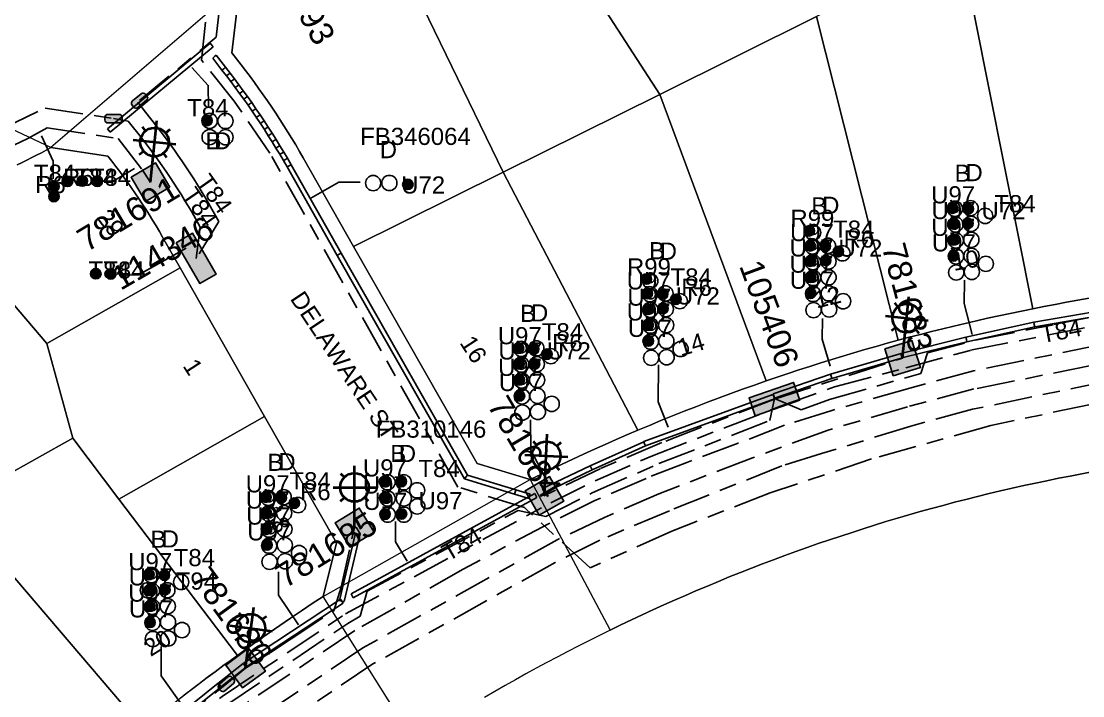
# Model space of a CAD drawing. Header units: metres. Extents: x 289087 to 291245, y 6227587 to 6229773.
# Drawn here: x 290442 to 290553.4, y 6228279.1 to 6228349.8 of the extents above; entities that cross this region are included whole.
import ezdxf
from ezdxf.enums import TextEntityAlignment as Align

# ---------------------------------------------------------------- set-up
doc = ezdxf.new("R2010")
doc.units = ezdxf.units.M
doc.linetypes.add('Cable Exist UG', pattern=[8.2, 4, -1.2, 1.8, -1.2])
for name, color, linetype in [('_User Ducts Config', 7, 'Continuous'), ('Duct_SP_EXT', 7, 'Continuous'), ('Equip_LV_EXT', 7, 'Continuous'), ('Equip_SP_SL_EXT', 7, 'Continuous'), ('Mains_HV_EXT', 7, 'Continuous'), ('Mains_LV_EXT', 7, 'Continuous'), ('Mains_LV_SL_EXT', 7, 'Continuous'), ('SupportsUG_SP_LV_EXT', 7, 'Continuous'), ('SupportsUG_SP_LV_SL_EXT', 7, 'Continuous')]:
    doc.layers.add(name, color=color, linetype=linetype)
doc.layers.add('Cadastre Land Parcels_SP_EXT', color=9, linetype='Continuous', lineweight=5)
doc.layers.add('Cadastre Roads_SP_EXT', color=9, linetype='Continuous', lineweight=5)
doc.styles.add('COLUMN_LABEL', font='arial.ttf')
doc.styles.add('iecARIAL', font='arial.ttf', dxfattribs={"height": 2})
doc.styles.add('POLE_LABEL', font='arial.ttf')
doc.styles.get("Standard").update_dxf_attribs({"font": 'arial.ttf'})

# ---------------------------------------------------------------- blocks, each defined once
blk = doc.blocks.new('COLUMN_EXT')
blk.add_hatch(color=256).paths.add_polyline_path([(-1.49, 1.48), (-1.49, -1.49), (1.48, -1.49), (1.48, 1.48)])
blk.add_lwpolyline([(-1.49, -1.49), (1.48, -1.49), (1.48, 1.48), (-1.49, 1.48)], close=True)
for tag, height, style, flags, p in [('ASSET_NUM', 2.5, 'COLUMN_LABEL', 8, (2, 2)), ('STRUCTURE_PLANT_NUMBER', 0.2, 'POLE_LABEL', 9, (1.81, 0.03)), ('STREET_CODE', 0.2, 'COLUMN_LABEL', 9, (1.81, -0.2))]:
    blk.add_attdef(tag, text='', height=height, dxfattribs=dict(style=style, flags=flags)).set_placement(p, align=Align.MIDDLE_LEFT)
at = {"flags": 9}
for tag, p in [('COLUMN_TYPE', (1.81, -0.4)), ('OWNED_BY', (1.81, -0.6)), ('STATE', (1.81, -0.8)), ('USAGE', (1.81, -1)), ('LEGEND', (1.81, -1.2)), ('STREETNAME', (1.81, -1.6)), ('SUBURB', (1.81, -1.8)), ('LOCATION', (1.81, -1.4)), ('NOTES', (1.81, -2))]:
    blk.add_attdef(tag, text='', height=0.2, dxfattribs=at).set_placement(p, align=Align.MIDDLE_LEFT)
at = {"flags": 1}
blk.add_attdef('Z', (1.81, -2.35), '', height=0.2, dxfattribs=at)
blk = doc.blocks.new('PILLAR_EXT')
blk.add_hatch(color=256).paths.add_polyline_path([(-2.475, 0.99), (-2.475, -0.99), (2.475, -0.99), (2.475, 0.99)])
blk.add_lwpolyline([(-2.475, -0.99), (2.475, -0.99), (2.475, 0.99), (-2.475, 0.99)], close=True)
at = {"style": 'iecARIAL', "flags": 8}
blk.add_attdef('ASSET_NUM', (1.5, 3.5), '', height=2.5, dxfattribs=at)
for tag, p, flags in [('OWNED_BY', (0, -0.2), 9), ('STATE', (0, -0.4), 9), ('SUPPORT_TYPE', (0, -0.6), 9), ('USAGE', (0, -0.8), 9), ('LEGEND', (0, -1), 9), ('LOCATION', (0, -1.2), 9), ('STREETNAME', (0, -1.8), 9), ('SUBURB', (0, -2), 1), ('NOTES', (0, -1.4), 9), ('PARENT', (0, -1.6), 9)]:
    blk.add_attdef(tag, p, '', height=0.2, dxfattribs=dict(flags=flags))
blk = doc.blocks.new('DUCT_EXT')
blk.add_circle((0, 0.8), 0.8)
at = {"flags": 1}
blk.add_attdef('Z', (0, 0), '', height=0.2, dxfattribs=at)
at = {"flags": 9}
for tag, p in [('DUCT_CODE', (0, 0)), ('XSECT_TYPE', (0, -0.2)), ('STATE', (0, -0.6)), ('FB_REFERENCE', (0, -0.4)), ('NOTES', (0, -0.8))]:
    blk.add_attdef(tag, text='', height=0.2, dxfattribs=at).set_placement(p, align=Align.MIDDLE_LEFT)
blk = doc.blocks.new('SL_LANTERN_EXT')
at = {"lineweight": 40}
for p, q in [((-1.46, 5.68), (-1.06, 5.28)), ((0, 1.97), (0, 6.47)), ((1.46, 5.68), (1.06, 5.28)), ((-2.25, 4.22), (2.25, 4.22)), ((-1.46, 2.76), (-1.06, 3.16)), ((0, 0), (0, 2.72)), ((1.46, 2.76), (1.06, 3.16))]:
    blk.add_line(p, q, dxfattribs=at)
blk.add_circle((0, 4.22), 1.5, dxfattribs=at)
at = {"style": 'iecARIAL', "flags": 9}
blk.add_attdef('ASSET_NUM', (1.5, 1.5), '', height=2.5, dxfattribs=at)
for tag, p, height, flags in [('CONSTRUCTED_VOLTAGE', (0.98, -0.65), 0.2, 9), ('CONTROL_TYPE', (0.98, -0.85), 0.2, 9), ('LANTERN_PURPOSE', (0.98, -1.05), 0.2, 9), ('LANTERN_TYPE', (0.98, -1.25), 0.2, 9), ('LNUMBER', (2.18, -3.25), 2.5, 8), ('OPERATING_VOLTAGE', (0.98, -1.65), 0.2, 9), ('ORIENTATION', (0.98, -1.85), 0.2, 9), ('OWNED_BY', (0.98, -2.05), 0.2, 9), ('STATE', (0.98, -2.25), 0.2, 9), ('NO_PHASES', (0.98, -1.45), 0.2, 9), ('USAGE', (0.98, -2.45), 0.2, 9), ('CEXIST', (0.98, -2.65), 0.2, 9), ('CNEW', (0.98, -2.85), 0.2, 9), ('CNUMBER', (0.98, -3.05), 0.2, 9), ('CREMOVE', (0.98, -3.25), 0.2, 9), ('CREPLACE', (0.98, -3.45), 0.2, 9), ('LKINGHEIGHT', (0.98, -3.65), 0.2, 9), ('LBRACKET', (0.98, -3.85), 0.2, 9), ('LBRACKETVOCAB', (0.98, -4.05), 0.2, 9), ('LCATEGORY', (0.98, -4.25), 0.2, 9), ('LCHARGE1', (0.98, -4.45), 0.2, 9), ('LCHARGE1PERCENT', (0.98, -4.65), 0.2, 9), ('LCHARGE2', (0.98, -4.85), 0.2, 9), ('LCHARGE2PERCENT', (0.98, -5.05), 0.2, 9), ('LCHARGE3', (0.98, -5.25), 0.2, 9), ('LCHARGE3PERCENT', (0.98, -5.45), 0.2, 9), ('LEXIST', (0.98, -5.65), 0.2, 9), ('LLAMP', (0.98, -5.85), 0.2, 9), ('LLAMPVOCAB', (0.98, -6.05), 0.2, 9), ('LMAST', (0.98, -6.25), 0.2, 9), ('LMASTVOCAB', (0.98, -6.45), 0.2, 9), ('LNEW', (0.98, -6.65), 0.2, 9), ('LANTNUMBER', (0.98, -6.85), 0.2, 9), ('LOUTREACH', (0.98, -7.25), 0.2, 9), ('LOUTREACHVOCAB', (0.98, -7.45), 0.2, 9), ('LRATECODE', (0.98, -7.65), 0.2, 9), ('LREMOVE', (0.98, -7.85), 0.2, 9), ('LREPLACE', (0.98, -8.05), 0.2, 9), ('LTYPE', (0.98, -8.25), 0.2, 9), ('LTYPEVOCAB', (0.98, -8.45), 0.2, 9), ('LEGEND', (0.98, -8.65), 0.2, 9), ('LOCATION', (0.98, -8.85), 0.2, 9), ('NOTES', (0.98, -9.05), 0.2, 9), ('STREETNAME', (0.98, -9.25), 0.2, 9), ('SUBURB', (0.98, -9.45), 0.2, 1)]:
    blk.add_attdef(tag, p, '', height=height, dxfattribs=dict(flags=flags))
blk = doc.blocks.new('LV_STJ_EXT')
h = blk.add_hatch(color=256)
edge = h.paths.add_edge_path()
edge.add_ellipse((-0.59, 0.13), major_axis=(0.226, 0.226), ratio=1, start_angle=45, end_angle=135)
edge.add_line((-0.91, 0.13), (-0.91, -0.13))
edge.add_ellipse((-0.59, -0.13), major_axis=(0.226, 0.226), ratio=1, start_angle=135, end_angle=225)
edge.add_line((-0.59, -0.45), (0.59, -0.45))
edge.add_ellipse((0.59, -0.13), major_axis=(-0.226, 0.226), ratio=1, start_angle=135, end_angle=225)
edge.add_line((0.91, -0.13), (0.91, 0.13))
edge.add_ellipse((0.59, 0.13), major_axis=(-0.226, 0.226), ratio=1, start_angle=225, end_angle=315)
edge.add_line((0.59, 0.45), (-0.59, 0.45))
blk.add_lwpolyline([(-0.91, 0.13), (-0.91, -0.13, 0.414214), (-0.59, -0.45), (0.59, -0.45, 0.414214), (0.91, -0.13), (0.91, 0.13, 0.414214), (0.59, 0.45), (-0.59, 0.45, 0.414214)], format="xyb", close=True)
at = {"flags": 1}
blk.add_attdef('Z', (0, 0), '', height=0.2, dxfattribs=at)
at = {"flags": 9}
for tag, p in [('ORIENTATION', (0, 0)), ('USAGE', (0, -0.2)), ('LEGEND', (0, -0.4)), ('NOTES', (0, -0.6))]:
    blk.add_attdef(tag, text='', height=0.2, dxfattribs=at).set_placement(p, align=Align.MIDDLE_LEFT)
blk = doc.blocks.new('CABLE_LARGE_EXT')
h = blk.add_hatch(color=256)
edge = h.paths.add_edge_path()
edge.add_arc((0, 0.55), 0.55, 0, 360)
blk.add_circle((0, 0.55), 0.55)
at = {"flags": 1}
blk.add_attdef('Z', (0, 0), '', height=0.2, dxfattribs=at)
at = {"flags": 9}
for tag, p in [('COND_CODE', (0, 0)), ('STATE', (0, -0.4)), ('XSECT_SIZE', (0, -0.6)), ('FB_REFERENCE', (0, -0.2)), ('NOTES', (0, -0.8))]:
    blk.add_attdef(tag, text='', height=0.2, dxfattribs=at).set_placement(p, align=Align.MIDDLE_LEFT)

msp = doc.modelspace()

# ---------------------------------------------------------------- linework, layer by layer
at = {"layer": '_User Ducts Config'}
for points in [[(290461.63, 6228340.8), (290461.6, 6228343.11), (290459.87, 6228345.01)], [(290445.32, 6228333.32), (290445.32, 6228335.18), (290444.12, 6228337.81)], [(290450.68, 6228332.96), (290451.45, 6228332.96), (290453.88, 6228334.39)], [(290477.54, 6228332.95), (290475.31, 6228332.95), (290472.37, 6228331.28)], [(290452.25, 6228323.22), (290454.29, 6228323.23), (290457.99, 6228325.32), (290459.28, 6228326.05)], [(290540.98, 6228322.67), (290540.94, 6228320.25), (290541.79, 6228316.99)], [(290526.06, 6228318.67), (290526.02, 6228316.48), (290526.88, 6228313.68)], [(290508.86, 6228313.8), (290508.83, 6228309.93), (290509.86, 6228307.25)], [(290495.42, 6228308.03), (290495.47, 6228304.86), (290497.21, 6228301.52)], [(290481.27, 6228297.38), (290481.27, 6228295.22), (290482.47, 6228293.2)], [(290468.97, 6228292.1), (290468.96, 6228289.64), (290471.07, 6228286.51)], [(290456.65, 6228284.27), (290456.65, 6228281.16), (290459, 6228277.89)]]:
    msp.add_lwpolyline(points, dxfattribs=at)
at = {"layer": 'Cadastre Land Parcels_SP_EXT', "linetype": 'Continuous'}
for points in [[(290508.99, 6228342.16), (290493.36, 6228366.34), (290492.87, 6228366.11), (290492.38, 6228365.89), (290491.89, 6228365.67), (290491.4, 6228365.46), (290490.9, 6228365.27), (290490.4, 6228365.08), (290489.9, 6228364.89), (290489.4, 6228364.72), (290479.37, 6228361.19), (290492.56, 6228334.02), (290508.99, 6228342.16)], [(290549.31, 6228319.92), (290550.5, 6228320.14), (290551.69, 6228320.36), (290552.88, 6228320.58), (290554.07, 6228320.78), (290555.26, 6228320.98), (290556.45, 6228321.17), (290557.64, 6228321.35), (290558.84, 6228321.53), (290560.04, 6228321.7), (290561.23, 6228321.87), (290562.43, 6228322.02), (290556.18, 6228361.14), (290547.46, 6228361.24), (290540.56, 6228357.82), (290548.13, 6228319.68), (290549.31, 6228319.92)], [(290535.18, 6228316.69), (290536.35, 6228316.99), (290537.52, 6228317.29), (290538.69, 6228317.59), (290539.87, 6228317.87), (290541.04, 6228318.15), (290542.22, 6228318.42), (290543.4, 6228318.69), (290544.58, 6228318.95), (290545.76, 6228319.2), (290546.94, 6228319.45), (290548.13, 6228319.68), (290540.56, 6228357.82), (290525.45, 6228350.33), (290534.02, 6228316.38), (290535.18, 6228316.69)], [(290521.3, 6228312.51), (290522.45, 6228312.89), (290523.59, 6228313.27), (290524.74, 6228313.64), (290525.9, 6228314.01), (290527.05, 6228314.36), (290528.21, 6228314.72), (290529.36, 6228315.06), (290530.52, 6228315.4), (290531.69, 6228315.73), (290532.85, 6228316.06), (290534.02, 6228316.38), (290525.45, 6228350.33), (290508.99, 6228342.16), (290520.16, 6228312.12), (290521.3, 6228312.51)], [(290507.9, 6228307.45), (290509.11, 6228307.95), (290510.33, 6228308.45), (290511.55, 6228308.93), (290512.77, 6228309.41), (290513.99, 6228309.88), (290515.22, 6228310.34), (290516.45, 6228310.8), (290517.68, 6228311.24), (290518.92, 6228311.68), (290520.16, 6228312.12), (290508.99, 6228342.16), (290492.56, 6228334.02), (290506.69, 6228306.95), (290507.9, 6228307.45)], [(290496.5, 6228302.31), (290497.62, 6228302.85), (290498.74, 6228303.38), (290499.87, 6228303.91), (290501, 6228304.43), (290502.13, 6228304.95), (290503.27, 6228305.46), (290504.4, 6228305.96), (290505.55, 6228306.46), (290506.69, 6228306.95), (290492.56, 6228334.02), (290476.86, 6228326.22), (290489.83, 6228303.44), (290495.38, 6228301.76), (290496.5, 6228302.31)], [(290447.39, 6228306.1), (290444.66, 6228316.03), (290432.21, 6228330.61), (290431.38, 6228330.2), (290430.55, 6228329.78), (290429.73, 6228329.35), (290428.91, 6228328.91), (290428.09, 6228328.47), (290427.28, 6228328.03), (290426.47, 6228327.57), (290425.67, 6228327.11), (290424.86, 6228326.64), (290424.07, 6228326.17), (290423.27, 6228325.69), (290422.48, 6228325.2), (290421.7, 6228324.7), (290420.92, 6228324.2), (290439.91, 6228301.92), (290447.39, 6228306.1)], [(290467.51, 6228308.4), (290463.66, 6228315.18), (290458.64, 6228323.98), (290444.66, 6228316.03), (290447.39, 6228306.1), (290452.23, 6228299.71), (290467.51, 6228308.4)], [(290465.77, 6228284.12), (290466.88, 6228284.91), (290468, 6228285.69), (290469.12, 6228286.46), (290470.25, 6228287.23), (290471.39, 6228287.99), (290472.52, 6228288.75), (290473.67, 6228289.5), (290475.06, 6228295.13), (290467.51, 6228308.4), (290452.23, 6228299.71), (290464.66, 6228283.32), (290465.77, 6228284.12)], [(290455.67, 6228276.43), (290456.61, 6228277.19), (290457.55, 6228277.94), (290458.49, 6228278.69), (290459.44, 6228279.43), (290460.4, 6228280.16), (290461.36, 6228280.89), (290462.32, 6228281.61), (290463.29, 6228282.32), (290464.66, 6228283.32), (290452.23, 6228299.71), (290447.39, 6228306.1), (290439.91, 6228301.92), (290434.77, 6228299.05), (290454.75, 6228275.68), (290455.67, 6228276.43)], [(290446.54, 6228268.61), (290447.43, 6228269.42), (290448.33, 6228270.22), (290449.23, 6228271.01), (290450.13, 6228271.8), (290451.05, 6228272.59), (290451.96, 6228273.37), (290452.88, 6228274.14), (290453.81, 6228274.91), (290454.75, 6228275.68), (290434.77, 6228299.05), (290429.46, 6228294.51), (290425.28, 6228290.97), (290445.31, 6228267.49), (290446.54, 6228268.61)]]:
    msp.add_lwpolyline(points, close=True, dxfattribs=at)
for points in [[(290493.36, 6228366.34), (290508.99, 6228342.16), (290525.45, 6228350.33)], [(290464.91, 6228353.62), (290464.08, 6228346.52), (290464.56, 6228345.91), (290465.05, 6228345.29), (290465.53, 6228344.67), (290466, 6228344.04), (290466.46, 6228343.41), (290466.92, 6228342.77), (290467.37, 6228342.13), (290467.82, 6228341.49), (290468.26, 6228340.84), (290468.7, 6228340.19), (290469.13, 6228339.53), (290469.55, 6228338.87), (290469.97, 6228338.21), (290470.38, 6228337.54), (290470.78, 6228336.87), (290471.18, 6228336.19), (290471.57, 6228335.51), (290476.86, 6228326.22), (290492.56, 6228334.02), (290492.56, 6228334.02), (290479.37, 6228361.19)], [(290432.21, 6228330.61), (290444.66, 6228316.03), (290458.64, 6228323.98), (290458.64, 6228323.98), (290456.81, 6228327.21), (290456.47, 6228327.8), (290456.12, 6228328.39), (290455.77, 6228328.97), (290455.41, 6228329.56), (290455.04, 6228330.14), (290454.67, 6228330.71), (290454.29, 6228331.28), (290453.91, 6228331.85), (290453.52, 6228332.41), (290453.12, 6228332.97), (290452.72, 6228333.52), (290452.32, 6228334.07), (290451.9, 6228334.62), (290451.49, 6228335.16), (290451.06, 6228335.7), (290445.09, 6228336.61), (290444.6, 6228336.33), (290444.1, 6228336.06), (290443.59, 6228335.79), (290443.09, 6228335.54), (290442.57, 6228335.28), (290442.06, 6228335.04), (290441.54, 6228334.8)], [(290554.52, 6228302.6), (290553.29, 6228302.38), (290552.07, 6228302.14), (290550.85, 6228301.9), (290549.63, 6228301.65), (290548.41, 6228301.4), (290547.19, 6228301.13), (290545.98, 6228300.86), (290544.76, 6228300.58), (290543.55, 6228300.29), (290542.34, 6228300), (290541.13, 6228299.69), (290539.93, 6228299.38), (290538.72, 6228299.06), (290537.52, 6228298.73), (290536.32, 6228298.4), (290535.12, 6228298.06), (290533.93, 6228297.71), (290532.73, 6228297.35), (290531.54, 6228296.99), (290530.35, 6228296.61), (290529.17, 6228296.23), (290527.98, 6228295.84), (290526.8, 6228295.45), (290525.62, 6228295.05), (290524.45, 6228294.63), (290523.27, 6228294.22), (290522.1, 6228293.79), (290520.93, 6228293.36), (290519.77, 6228292.92), (290518.61, 6228292.47), (290517.45, 6228292.01), (290516.29, 6228291.55), (290515.14, 6228291.08), (290513.99, 6228290.6), (290512.84, 6228290.12), (290511.69, 6228289.62), (290510.55, 6228289.12), (290509.42, 6228288.62), (290508.28, 6228288.1), (290507.15, 6228287.58), (290506.02, 6228287.05), (290504.9, 6228286.52), (290503.78, 6228285.97), (290502.66, 6228285.42), (290501.55, 6228284.86), (290500.44, 6228284.3), (290499.33, 6228283.73), (290498.23, 6228283.15), (290497.13, 6228282.56), (290496.03, 6228281.97), (290494.94, 6228281.37), (290493.85, 6228280.76), (290492.77, 6228280.15), (290491.69, 6228279.53), (290490.61, 6228278.9)]]:
    msp.add_lwpolyline(points, dxfattribs=at)
at = {"layer": 'Cadastre Roads_SP_EXT', "linetype": 'Continuous'}
msp.add_lwpolyline([(290495.38, 6228301.76), (290489.83, 6228303.44), (290476.86, 6228326.22), (290471.57, 6228335.51), (290471.18, 6228336.19), (290470.78, 6228336.87), (290470.38, 6228337.54), (290469.97, 6228338.21), (290469.55, 6228338.87), (290469.13, 6228339.53), (290468.7, 6228340.19), (290468.26, 6228340.84), (290467.82, 6228341.49), (290467.37, 6228342.13), (290466.92, 6228342.77), (290466.46, 6228343.41), (290466, 6228344.04), (290465.53, 6228344.67), (290465.05, 6228345.29), (290464.56, 6228345.91), (290464.08, 6228346.52), (290464.91, 6228353.62), (290445.09, 6228336.61), (290451.06, 6228335.7), (290451.49, 6228335.16), (290451.9, 6228334.62), (290452.32, 6228334.07), (290452.72, 6228333.52), (290453.12, 6228332.97), (290453.52, 6228332.41), (290453.91, 6228331.85), (290454.29, 6228331.28), (290454.67, 6228330.71), (290455.04, 6228330.14), (290455.41, 6228329.56), (290455.77, 6228328.97), (290456.12, 6228328.39), (290456.47, 6228327.8), (290456.81, 6228327.21), (290458.64, 6228323.98), (290463.66, 6228315.18), (290467.51, 6228308.4), (290475.06, 6228295.13), (290473.67, 6228289.5), (290495.38, 6228301.76)], close=True, dxfattribs=at)
for points in [[(290441.54, 6228334.8), (290442.06, 6228335.04), (290442.57, 6228335.28), (290443.09, 6228335.54), (290443.59, 6228335.79), (290444.1, 6228336.06), (290444.6, 6228336.33), (290445.09, 6228336.61), (290425.25, 6228345.91)], [(290554.07, 6228320.78), (290552.88, 6228320.58), (290551.69, 6228320.36), (290550.5, 6228320.14), (290549.31, 6228319.92), (290548.13, 6228319.68), (290546.94, 6228319.45), (290545.76, 6228319.2), (290544.58, 6228318.95), (290543.4, 6228318.69), (290542.22, 6228318.42), (290541.04, 6228318.15), (290539.87, 6228317.87), (290538.69, 6228317.59), (290537.52, 6228317.29), (290536.35, 6228316.99), (290535.18, 6228316.69), (290534.02, 6228316.38), (290532.85, 6228316.06), (290531.69, 6228315.73), (290530.52, 6228315.4), (290529.36, 6228315.06), (290528.21, 6228314.72), (290527.05, 6228314.36), (290525.9, 6228314.01), (290524.74, 6228313.64), (290523.59, 6228313.27), (290522.45, 6228312.89), (290521.3, 6228312.51), (290520.16, 6228312.12), (290518.92, 6228311.68), (290517.68, 6228311.24), (290516.45, 6228310.8), (290515.22, 6228310.34), (290513.99, 6228309.88), (290512.77, 6228309.41), (290511.55, 6228308.93), (290510.33, 6228308.45), (290509.11, 6228307.95), (290507.9, 6228307.45), (290506.69, 6228306.95), (290505.55, 6228306.46), (290504.4, 6228305.96), (290503.27, 6228305.46), (290502.13, 6228304.95), (290501, 6228304.43), (290499.87, 6228303.91), (290498.74, 6228303.38), (290497.62, 6228302.85), (290496.5, 6228302.31), (290495.38, 6228301.76), (290503.78, 6228285.97), (290504.9, 6228286.52), (290506.02, 6228287.05), (290507.15, 6228287.58), (290508.28, 6228288.1), (290509.42, 6228288.62), (290510.55, 6228289.12), (290511.69, 6228289.62), (290512.84, 6228290.12), (290513.99, 6228290.6), (290515.14, 6228291.08), (290516.29, 6228291.55), (290517.45, 6228292.01), (290518.61, 6228292.47), (290519.77, 6228292.92), (290520.93, 6228293.36), (290522.1, 6228293.79), (290523.27, 6228294.22), (290524.45, 6228294.63), (290525.62, 6228295.05), (290526.8, 6228295.45), (290527.98, 6228295.84), (290529.17, 6228296.23), (290530.35, 6228296.61), (290531.54, 6228296.99), (290532.73, 6228297.35), (290533.93, 6228297.71), (290535.12, 6228298.06), (290536.32, 6228298.4), (290537.52, 6228298.73), (290538.72, 6228299.06), (290539.93, 6228299.38), (290541.13, 6228299.69), (290542.34, 6228300), (290543.55, 6228300.29), (290544.76, 6228300.58), (290545.98, 6228300.86), (290547.19, 6228301.13), (290548.41, 6228301.4), (290549.63, 6228301.65), (290550.85, 6228301.9), (290552.07, 6228302.14), (290553.29, 6228302.38), (290554.52, 6228302.6)], [(290483.2, 6228274.31), (290473.67, 6228289.5), (290472.52, 6228288.75), (290471.39, 6228287.99), (290470.25, 6228287.23), (290469.12, 6228286.46), (290468, 6228285.69), (290466.88, 6228284.91), (290465.77, 6228284.12), (290464.66, 6228283.32), (290463.65, 6228282.59), (290463.29, 6228282.32), (290462.64, 6228281.84), (290462.32, 6228281.61), (290461.64, 6228281.1), (290461.36, 6228280.89), (290460.64, 6228280.34), (290460.4, 6228280.16), (290459.65, 6228279.58), (290459.44, 6228279.43), (290458.66, 6228278.81)]]:
    msp.add_lwpolyline(points, dxfattribs=at)
at = {"layer": 'Duct_SP_EXT'}
for p, q in [((290461.8, 6228347.55), (290451.02, 6228338.57)), ((290461.8, 6228347.55), (290461.96, 6228347.36)), ((290462.11, 6228347.18), (290451.32, 6228338.2)), ((290462.11, 6228347.18), (290461.96, 6228347.36)), ((290462.45, 6228346.28), (290462.26, 6228346.14)), ((290462.45, 6228346.28), (290463.42, 6228345.02)), ((290462.07, 6228345.99), (290462.26, 6228346.14)), ((290462.07, 6228345.99), (290463.04, 6228344.72)), ((290463.04, 6228344.72), (290463.23, 6228344.87)), ((290463.04, 6228344.72), (290463.51, 6228344.12)), ((290463.42, 6228345.02), (290463.23, 6228344.87)), ((290463.42, 6228345.02), (290463.89, 6228344.41)), ((290463.51, 6228344.12), (290463.7, 6228344.26)), ((290463.51, 6228344.12), (290463.97, 6228343.51)), ((290463.89, 6228344.41), (290463.7, 6228344.26)), ((290463.89, 6228344.41), (290464.36, 6228343.8)), ((290463.97, 6228343.51), (290464.17, 6228343.65)), ((290463.97, 6228343.51), (290464.44, 6228342.9)), ((290464.36, 6228343.8), (290464.17, 6228343.65)), ((290464.36, 6228343.8), (290464.82, 6228343.18)), ((290464.44, 6228342.9), (290464.63, 6228343.04)), ((290464.82, 6228343.18), (290464.63, 6228343.04)), ((290464.82, 6228343.18), (290465.28, 6228342.56)), ((290464.44, 6228342.9), (290464.89, 6228342.28)), ((290464.89, 6228342.28), (290465.08, 6228342.42)), ((290464.89, 6228342.28), (290465.34, 6228341.66)), ((290465.28, 6228342.56), (290465.08, 6228342.42)), ((290465.28, 6228342.56), (290465.73, 6228341.94)), ((290465.73, 6228341.94), (290465.53, 6228341.8)), ((290465.73, 6228341.94), (290466.17, 6228341.31)), ((290465.34, 6228341.66), (290465.53, 6228341.8)), ((290465.34, 6228341.66), (290465.78, 6228341.03)), ((290465.78, 6228341.03), (290465.98, 6228341.17)), ((290465.78, 6228341.03), (290466.22, 6228340.4)), ((290466.17, 6228341.31), (290465.98, 6228341.17)), ((290466.17, 6228341.31), (290466.61, 6228340.67)), ((290466.22, 6228340.4), (290466.42, 6228340.54)), ((290466.22, 6228340.4), (290466.65, 6228339.77)), ((290466.61, 6228340.67), (290466.42, 6228340.54)), ((290466.61, 6228340.67), (290467.05, 6228340.04)), ((290466.65, 6228339.77), (290466.85, 6228339.9)), ((290466.65, 6228339.77), (290467.07, 6228339.13)), ((290467.05, 6228340.04), (290466.85, 6228339.9)), ((290467.05, 6228340.04), (290467.47, 6228339.4)), ((290451.02, 6228338.57), (290451.17, 6228338.39)), ((290467.07, 6228339.13), (290467.27, 6228339.26)), ((290467.07, 6228339.13), (290467.49, 6228338.49)), ((290467.47, 6228339.4), (290467.27, 6228339.26)), ((290467.47, 6228339.4), (290467.89, 6228338.75)), ((290467.49, 6228338.49), (290467.69, 6228338.62)), ((290467.49, 6228338.49), (290467.9, 6228337.84)), ((290467.89, 6228338.75), (290467.69, 6228338.62)), ((290467.89, 6228338.75), (290468.31, 6228338.1)), ((290451.32, 6228338.2), (290451.17, 6228338.39)), ((290467.9, 6228337.84), (290468.11, 6228337.97)), ((290467.9, 6228337.84), (290468.31, 6228337.2)), ((290468.31, 6228338.1), (290468.11, 6228337.97)), ((290468.31, 6228338.1), (290468.72, 6228337.45)), ((290468.72, 6228337.45), (290468.51, 6228337.32)), ((290468.72, 6228337.45), (290469.12, 6228336.79)), ((290468.31, 6228337.2), (290468.51, 6228337.32)), ((290468.31, 6228337.2), (290468.71, 6228336.54)), ((290468.71, 6228336.54), (290468.91, 6228336.67)), ((290468.71, 6228336.54), (290469.1, 6228335.89)), ((290469.12, 6228336.79), (290468.91, 6228336.67)), ((290469.12, 6228336.79), (290469.52, 6228336.13)), ((290469.1, 6228335.89), (290469.31, 6228336.01)), ((290469.1, 6228335.89), (290469.49, 6228335.23)), ((290469.52, 6228336.13), (290469.31, 6228336.01)), ((290469.49, 6228335.23), (290469.7, 6228335.35)), ((290469.49, 6228335.23), (290469.87, 6228334.56)), ((290469.52, 6228336.13), (290469.91, 6228335.47)), ((290469.91, 6228335.47), (290469.7, 6228335.35)), ((290469.91, 6228335.47), (290470.29, 6228334.8)), ((290469.87, 6228334.56), (290470.08, 6228334.68)), ((290469.87, 6228334.56), (290475.15, 6228325.28)), ((290470.29, 6228334.8), (290470.08, 6228334.68)), ((290470.29, 6228334.8), (290475.57, 6228325.52)), ((290475.15, 6228325.28), (290475.36, 6228325.4)), ((290475.15, 6228325.28), (290488.49, 6228301.83)), ((290475.57, 6228325.52), (290475.36, 6228325.4)), ((290475.57, 6228325.52), (290488.81, 6228302.23)), ((290548.25, 6228318.27), (290555.58, 6228319.54)), ((290548.35, 6228317.79), (290555.66, 6228319.06)), ((290541.12, 6228316.7), (290548.25, 6228318.27)), ((290541.23, 6228316.23), (290548.35, 6228317.79)), ((290548.25, 6228318.27), (290548.3, 6228318.03)), ((290548.35, 6228317.79), (290548.3, 6228318.03)), ((290534.3, 6228315), (290541.12, 6228316.7)), ((290534.41, 6228314.53), (290541.23, 6228316.23)), ((290541.12, 6228316.7), (290541.17, 6228316.46)), ((290541.23, 6228316.23), (290541.17, 6228316.46)), ((290526.9, 6228312.83), (290534.31, 6228315)), ((290527.04, 6228312.37), (290534.45, 6228314.54)), ((290534.3, 6228315), (290534.35, 6228314.76)), ((290534.31, 6228315), (290534.38, 6228314.77)), ((290534.41, 6228314.53), (290534.35, 6228314.76)), ((290534.45, 6228314.54), (290534.38, 6228314.77)), ((290520.88, 6228310.77), (290526.9, 6228312.83)), ((290521.03, 6228310.32), (290527.04, 6228312.37)), ((290526.9, 6228312.83), (290526.97, 6228312.6)), ((290527.04, 6228312.37), (290526.97, 6228312.6)), ((290507.32, 6228305.75), (290520.87, 6228310.7)), ((290520.87, 6228310.7), (290520.96, 6228310.48)), ((290520.88, 6228310.77), (290520.96, 6228310.54)), ((290507.49, 6228305.3), (290521.04, 6228310.25)), ((290521.03, 6228310.32), (290520.96, 6228310.54)), ((290521.04, 6228310.25), (290520.96, 6228310.48)), ((290501.69, 6228303.22), (290507.31, 6228305.74)), ((290501.9, 6228302.78), (290507.5, 6228305.31)), ((290507.31, 6228305.74), (290507.4, 6228305.53)), ((290507.32, 6228305.75), (290507.4, 6228305.53)), ((290507.5, 6228305.31), (290507.4, 6228305.53)), ((290507.49, 6228305.3), (290507.4, 6228305.53)), ((290496.68, 6228300.82), (290501.69, 6228303.22)), ((290501.69, 6228303.22), (290501.79, 6228303)), ((290501.9, 6228302.78), (290501.79, 6228303)), ((290488.49, 6228301.83), (290488.65, 6228302.03)), ((290488.49, 6228301.83), (290493.76, 6228300.23)), ((290488.81, 6228302.23), (290488.65, 6228302.03)), ((290488.81, 6228302.23), (290493.9, 6228300.69)), ((290496.88, 6228300.38), (290501.9, 6228302.78)), ((290493.9, 6228300.69), (290493.83, 6228300.46)), ((290493.9, 6228300.69), (290495.38, 6228300.24)), ((290496.68, 6228300.82), (290496.78, 6228300.6)), ((290496.88, 6228300.38), (290496.78, 6228300.6)), ((290495.87, 6228300.31), (290476.59, 6228289.78)), ((290496.1, 6228299.89), (290476.82, 6228289.36)), ((290493.76, 6228300.23), (290493.83, 6228300.46)), ((290493.76, 6228300.23), (290495.24, 6228299.78)), ((290495.24, 6228299.78), (290495.31, 6228300.01)), ((290495.38, 6228300.24), (290495.31, 6228300.01)), ((290495.87, 6228300.31), (290495.98, 6228300.1)), ((290496.1, 6228299.89), (290495.98, 6228300.1)), ((290476.71, 6228296.55), (290476.92, 6228296.66)), ((290477.02, 6228296.01), (290476.71, 6228296.55)), ((290477.13, 6228296.78), (290476.92, 6228296.66)), ((290477.53, 6228296.09), (290477.13, 6228296.78)), ((290475.39, 6228289.07), (290477.02, 6228296.01)), ((290475.86, 6228288.96), (290477.53, 6228296.09)), ((290477.02, 6228296.01), (290477.27, 6228296.05)), ((290477.53, 6228296.09), (290477.27, 6228296.05)), ((290476.59, 6228289.78), (290476.71, 6228289.57)), ((290476.82, 6228289.36), (290476.71, 6228289.57)), ((290465.29, 6228282.49), (290475.49, 6228289.21)), ((290465.55, 6228282.09), (290475.76, 6228288.81)), ((290475.39, 6228289.07), (290475.63, 6228289.01)), ((290475.49, 6228289.21), (290475.63, 6228289.01)), ((290475.76, 6228288.81), (290475.63, 6228289.01)), ((290475.86, 6228288.96), (290475.63, 6228289.01)), ((290462.6, 6228280.37), (290465.27, 6228282.48)), ((290462.89, 6228279.99), (290465.57, 6228282.1)), ((290465.27, 6228282.48), (290465.42, 6228282.29)), ((290465.29, 6228282.49), (290465.42, 6228282.29)), ((290465.57, 6228282.1), (290465.42, 6228282.29)), ((290465.55, 6228282.09), (290465.42, 6228282.29)), ((290455.52, 6228274.68), (290462.65, 6228280.41)), ((290455.83, 6228274.31), (290462.95, 6228280.04)), ((290462.6, 6228280.37), (290462.75, 6228280.18)), ((290462.65, 6228280.41), (290462.8, 6228280.23)), ((290462.89, 6228279.99), (290462.75, 6228280.18)), ((290462.95, 6228280.04), (290462.8, 6228280.23))]:
    msp.add_line(p, q, dxfattribs=at)
at = {"layer": 'Mains_HV_EXT', "linetype": 'Cable Exist UG'}
for points in [[(290554.2, 6228309.65), (290543.75, 6228307.44), (290531.21, 6228303.93), (290520.56, 6228300.36), (290510.24, 6228296.36), (290501.68, 6228292.49), (290494.79, 6228298.83), (290487.81, 6228300.98), (290468.07, 6228336.02), (290464.34, 6228341.46), (290460.88, 6228345.78), (290461.6, 6228352.24), (290457.53, 6228362.88), (290461.9, 6228365.78)], [(290385.21, 6228302.2), (290388.13, 6228299.22), (290379.49, 6228289.86), (290379.7, 6228284.51), (290381.71, 6228280.59), (290381.71, 6228280.59), (290408.05, 6228258.52), (290421.97, 6228246.7), (290430.06, 6228247.41), (290437.31, 6228255.31), (290437.31, 6228255.31), (290447.54, 6228265.56), (290456.52, 6228273.51), (290463.06, 6228279.01), (290463.06, 6228279.01), (290476, 6228287.68), (290497.56, 6228299.33), (290502.21, 6228301.64), (290508.07, 6228304.2), (290521.65, 6228309.46), (290527.32, 6228311.48), (290534.81, 6228313.49), (290541.6, 6228315.33), (290555.77, 6228318.1)], [(290555.22, 6228315.91), (290541.9, 6228313.16), (290535.24, 6228311.35), (290526.94, 6228308.99), (290522.09, 6228307.47), (290517.23, 6228305.58), (290511.83, 6228303.56), (290507.55, 6228301.89), (290502.1, 6228299.53), (290497.39, 6228297.17), (290488.34, 6228292.36), (290476.98, 6228285.93), (290464.25, 6228277.4), (290457.8, 6228271.97), (290453.41, 6228268.12), (290448.84, 6228264.03), (290446.17, 6228261.36), (290446.12, 6228261.31)], [(290554.25, 6228313.72), (290541.96, 6228311.27), (290535, 6228309.4), (290526.65, 6228306.95), (290518.72, 6228304.05), (290508.91, 6228300.27), (290503.19, 6228297.79), (290498.24, 6228295.46), (290477.83, 6228284.12), (290465.44, 6228275.79), (290459.09, 6228270.44), (290449.95, 6228262.35), (290447.57, 6228259.94)], [(290556.06, 6228312.1), (290541.81, 6228309.14), (290535.34, 6228307.38), (290525.98, 6228304.49), (290521.8, 6228303.19), (290510, 6228298.5), (290502.71, 6228295.42), (290498.02, 6228293.07), (290478.89, 6228282.42), (290466.62, 6228274.18), (290460.38, 6228268.9), (290458.28, 6228267.05)]]:
    msp.add_lwpolyline(points, dxfattribs=at)
at = {"layer": 'Mains_LV_EXT', "linetype": 'Cable Exist UG'}
for points in [[(290454.39, 6228341.52), (290462.44, 6228348.18), (290462.44, 6228348.18), (290463.13, 6228354.16)], [(290432.72, 6228335.09), (290444.48, 6228340.74), (290444.48, 6228340.74), (290451.86, 6228339.6)], [(290454.2, 6228341.36), (290455.02, 6228340.31), (290456.21, 6228338.81), (290456.66, 6228338.22), (290457.11, 6228337.63), (290457.55, 6228337.02), (290457.99, 6228336.42), (290458.42, 6228335.81), (290458.84, 6228335.19), (290459.26, 6228334.58), (290459.67, 6228333.95), (290460.08, 6228333.32), (290460.47, 6228332.69), (290460.86, 6228332.06), (290461.25, 6228331.42), (290461.63, 6228330.78), (290461.99, 6228330.14), (290462.73, 6228328.84), (290460.35, 6228324.97)], [(290451.66, 6228339.63), (290453.21, 6228339.36), (290453.21, 6228339.36), (290454.63, 6228337.59), (290455.07, 6228337.02), (290455.51, 6228336.44), (290455.94, 6228335.85), (290456.36, 6228335.26), (290456.78, 6228334.67), (290457.19, 6228334.07), (290457.6, 6228333.47), (290458, 6228332.86), (290458.39, 6228332.25), (290458.78, 6228331.64), (290459.16, 6228331.02), (290459.53, 6228330.4), (290459.9, 6228329.78), (290460.26, 6228329.16), (290460.77, 6228328.25), (290460.35, 6228324.97)], [(290521.02, 6228310.27), (290523.83, 6228309.08), (290523.83, 6228309.08), (290526.79, 6228310.15), (290536.39, 6228312.9), (290537.1, 6228315.07), (290537.1, 6228315.07), (290542.3, 6228316.42), (290555.6, 6228319.06), (290561.96, 6228320.01), (290576.71, 6228321.41)], [(290449.94, 6228266.34), (290457.16, 6228272.74), (290463.66, 6228278.2), (290476.24, 6228286.66), (290477.55, 6228287.42), (290477.55, 6228287.42), (290478.27, 6228290.06), (290494.12, 6228298.51), (290497.03, 6228297.88), (290501.88, 6228300.36), (290508.89, 6228303.44), (290520.54, 6228307.96), (290521.02, 6228310.27)], [(290463.56, 6228280.36), (290465.52, 6228281.98)], [(290448.69, 6228267.93), (290450.9, 6228269.89), (290450.9, 6228269.89), (290455.37, 6228273.82), (290458.21, 6228276.15), (290463.56, 6228280.36)]]:
    msp.add_lwpolyline(points, dxfattribs=at)
at = {"layer": 'Mains_LV_SL_EXT', "linetype": 'Cable Exist UG'}
for points in [[(290433.58, 6228333.31), (290435.07, 6228334.18), (290435.07, 6228334.18), (290439.88, 6228336.23), (290441.2, 6228336.84), (290442.66, 6228337.56), (290444.71, 6228338.68), (290452.14, 6228337.54), (290454.66, 6228334.28), (290455.55, 6228332.93)], [(290521.02, 6228310.21), (290534.48, 6228314.5)], [(290521.02, 6228310.21), (290509.22, 6228305.64), (290509.22, 6228305.64), (290502.73, 6228302.9), (290496.81, 6228300.05)], [(290465.52, 6228281.98), (290468.14, 6228283.61), (290468.14, 6228283.61), (290470.3, 6228285.06), (290470.3, 6228285.06), (290474.77, 6228288), (290475.54, 6228290.49), (290476.95, 6228296.73)]]:
    msp.add_lwpolyline(points, dxfattribs=at)

# ---------------------------------------------------------------- block references
at = {"layer": '_User Ducts Config'}
for name, p in [('CABLE_LARGE_EXT', (290461.48, 6228338.89)), ('CABLE_LARGE_EXT', (290445.41, 6228331.95)), ('CABLE_LARGE_EXT', (290446.83, 6228332.5)), ('CABLE_LARGE_EXT', (290448.38, 6228332.54)), ('CABLE_LARGE_EXT', (290449.96, 6228332.52)), ('DUCT_EXT', (290478.91, 6228332.07)), ('DUCT_EXT', (290480.61, 6228332.08)), ('CABLE_LARGE_EXT', (290482.55, 6228332.18)), ('CABLE_LARGE_EXT', (290445.41, 6228330.91)), ('CABLE_LARGE_EXT', (290539.71, 6228329.69)), ('CABLE_LARGE_EXT', (290539.76, 6228328.04)), ('CABLE_LARGE_EXT', (290541.33, 6228328.09)), ('CABLE_LARGE_EXT', (290524.68, 6228327.31)), ('CABLE_LARGE_EXT', (290539.78, 6228326.36)), ('CABLE_LARGE_EXT', (290524.77, 6228325.74)), ('CABLE_LARGE_EXT', (290527.74, 6228325.15)), ('CABLE_LARGE_EXT', (290524.79, 6228324.13)), ('CABLE_LARGE_EXT', (290526.41, 6228324.2)), ('CABLE_LARGE_EXT', (290539.82, 6228324.68)), ('CABLE_LARGE_EXT', (290449.8, 6228322.81)), ('CABLE_LARGE_EXT', (290451.38, 6228322.79)), ('CABLE_LARGE_EXT', (290507.58, 6228322.25)), ('CABLE_LARGE_EXT', (290524.82, 6228322.43)), ('CABLE_LARGE_EXT', (290507.68, 6228320.73)), ('CABLE_LARGE_EXT', (290524.82, 6228320.76)), ('CABLE_LARGE_EXT', (290510.68, 6228320.13)), ('CABLE_LARGE_EXT', (290507.75, 6228319.07)), ('CABLE_LARGE_EXT', (290509.33, 6228319.17)), ('CABLE_LARGE_EXT', (290507.77, 6228317.41)), ('CABLE_LARGE_EXT', (290507.78, 6228315.75)), ('CABLE_LARGE_EXT', (290494.16, 6228314.98)), ('CABLE_LARGE_EXT', (290497.14, 6228314.37)), ('CABLE_LARGE_EXT', (290494.21, 6228313.34)), ('CABLE_LARGE_EXT', (290494.24, 6228311.67)), ('CABLE_LARGE_EXT', (290494.27, 6228310)), ('CABLE_LARGE_EXT', (290480.1, 6228301.02)), ('CABLE_LARGE_EXT', (290481.87, 6228301.01)), ('CABLE_LARGE_EXT', (290467.65, 6228299.37)), ('CABLE_LARGE_EXT', (290470.63, 6228298.74)), ('CABLE_LARGE_EXT', (290480.11, 6228299.3)), ('CABLE_LARGE_EXT', (290467.69, 6228297.68)), ('CABLE_LARGE_EXT', (290480.16, 6228297.58)), ('CABLE_LARGE_EXT', (290481.88, 6228297.61)), ('CABLE_LARGE_EXT', (290467.72, 6228296.02)), ('CABLE_LARGE_EXT', (290467.76, 6228294.35)), ('CABLE_LARGE_EXT', (290455.38, 6228291.25)), ('CABLE_LARGE_EXT', (290455.43, 6228289.61)), ('CABLE_LARGE_EXT', (290457.06, 6228289.66)), ('CABLE_LARGE_EXT', (290455.47, 6228287.93)), ('CABLE_LARGE_EXT', (290455.5, 6228286.23))]:
    msp.add_blockref(name, p, dxfattribs=at)
for name, p, rotation in [('DUCT_EXT', (290460.95, 6228339.39), 269.9766237435173), ('DUCT_EXT', (290462.61, 6228339.38), 269.9766237435173), ('DUCT_EXT', (290460.95, 6228337.69), 269.9766237435173), ('DUCT_EXT', (290462.61, 6228337.68), 269.9766237435173), ('DUCT_EXT', (290539.17, 6228330.18), 270.0204804292965), ('DUCT_EXT', (290540.81, 6228330.24), 270.0204804292965), ('CABLE_LARGE_EXT', (290541.36, 6228330.71), 180.0282663121453), ('DUCT_EXT', (290542.34, 6228329.43), 270.0204804292965), ('DUCT_EXT', (290524.29, 6228327.67), 270.0204804292965), ('DUCT_EXT', (290539.22, 6228328.52), 270.0204804292965), ('DUCT_EXT', (290540.86, 6228328.59), 270.0204804292965), ('DUCT_EXT', (290539.26, 6228326.85), 270.0204804292965), ('DUCT_EXT', (290540.89, 6228326.92), 270.0204804292965), ('DUCT_EXT', (290524.21, 6228326.22), 270.0204804292965), ('CABLE_LARGE_EXT', (290526.37, 6228326.79), 180.0282663121453), ('DUCT_EXT', (290525.84, 6228326.29), 270.0204804292965), ('DUCT_EXT', (290527.36, 6228325.5), 270.0204804292965), ('DUCT_EXT', (290524.26, 6228324.58), 270.0204804292965), ('DUCT_EXT', (290525.89, 6228324.65), 270.0204804292965), ('DUCT_EXT', (290539.28, 6228325.18), 270.0204804292965), ('DUCT_EXT', (290540.91, 6228325.24), 270.0204804292965), ('DUCT_EXT', (290542.41, 6228324.4), 270.0204804292965), ('DUCT_EXT', (290539.31, 6228323.49), 270.0204804292965), ('DUCT_EXT', (290540.94, 6228323.55), 270.0204804292965), ('DUCT_EXT', (290507.19, 6228322.6), 270.0204804292965), ('DUCT_EXT', (290524.29, 6228322.91), 270.0204804292965), ('DUCT_EXT', (290525.91, 6228322.98), 270.0204804292965), ('DUCT_EXT', (290507.15, 6228321.21), 270.0204804292965), ('CABLE_LARGE_EXT', (290509.3, 6228321.78), 180.0282663121453), ('DUCT_EXT', (290508.78, 6228321.29), 270.0204804292965), ('DUCT_EXT', (290524.3, 6228321.23), 270.0204804292965), ('DUCT_EXT', (290525.93, 6228321.3), 270.0204804292965), ('DUCT_EXT', (290510.29, 6228320.48), 270.0204804292965), ('DUCT_EXT', (290527.43, 6228320.47), 270.0204804292965), ('DUCT_EXT', (290507.2, 6228319.57), 270.0204804292965), ('DUCT_EXT', (290508.82, 6228319.64), 270.0204804292965), ('DUCT_EXT', (290524.33, 6228319.54), 270.0204804292965), ('DUCT_EXT', (290525.96, 6228319.61), 270.0204804292965), ('DUCT_EXT', (290507.23, 6228317.91), 270.0204804292965), ('DUCT_EXT', (290508.86, 6228317.97), 270.0204804292965), ('DUCT_EXT', (290493.64, 6228315.47), 270.0204804292965), ('DUCT_EXT', (290495.24, 6228315.53), 270.0204804292965), ('DUCT_EXT', (290507.26, 6228316.23), 270.0204804292965), ('DUCT_EXT', (290508.88, 6228316.3), 270.0204804292965), ('DUCT_EXT', (290510.38, 6228315.46), 270.0204804292965), ('CABLE_LARGE_EXT', (290495.76, 6228316.01), 180.0282663121453), ('DUCT_EXT', (290496.76, 6228314.71), 270.0204804292965), ('DUCT_EXT', (290507.29, 6228314.54), 270.0204804292965), ('DUCT_EXT', (290508.91, 6228314.6), 270.0204804292965), ('DUCT_EXT', (290493.66, 6228313.82), 270.0204804292965), ('CABLE_LARGE_EXT', (290495.29, 6228313.88), 271.0953133252951), ('DUCT_EXT', (290495.29, 6228313.88), 270.0204804292965), ('DUCT_EXT', (290493.7, 6228312.15), 270.0204804292965), ('DUCT_EXT', (290495.32, 6228312.21), 270.0204804292965), ('DUCT_EXT', (290493.73, 6228310.48), 270.0204804292965), ('DUCT_EXT', (290495.35, 6228310.54), 270.0204804292965), ('DUCT_EXT', (290493.77, 6228308.79), 270.0204804292965), ('DUCT_EXT', (290495.4, 6228308.86), 270.0204804292965), ('DUCT_EXT', (290496.85, 6228309.7), 270.0204804292965), ('DUCT_EXT', (290479.62, 6228301.47), 270.4033853346153), ('DUCT_EXT', (290481.32, 6228301.47), 270.4033853346153), ('DUCT_EXT', (290467.1, 6228299.85), 270.0204804292965), ('DUCT_EXT', (290468.72, 6228299.91), 270.0204804292965), ('DUCT_EXT', (290481.33, 6228299.78), 270.4033853346153), ('DUCT_EXT', (290482.73, 6228300.63), 270.4033853346153), ('CABLE_LARGE_EXT', (290469.26, 6228300.39), 180.0282663121453), ('DUCT_EXT', (290470.24, 6228299.09), 270.0204804292965), ('DUCT_EXT', (290479.63, 6228299.77), 270.4033853346153), ('DUCT_EXT', (290482.74, 6228298.94), 270.4033853346153), ('DUCT_EXT', (290467.14, 6228298.19), 270.0204804292965), ('DUCT_EXT', (290468.77, 6228298.25), 270.0204804292965), ('DUCT_EXT', (290479.64, 6228298.08), 270.4033853346153), ('DUCT_EXT', (290481.34, 6228298.08), 270.4033853346153), ('DUCT_EXT', (290467.18, 6228296.51), 270.0204804292965), ('DUCT_EXT', (290468.8, 6228296.57), 270.0204804292965), ('DUCT_EXT', (290467.2, 6228294.83), 270.0204804292965), ('DUCT_EXT', (290468.83, 6228294.89), 270.0204804292965), ('DUCT_EXT', (290467.24, 6228293.14), 270.0204804292965), ('DUCT_EXT', (290468.87, 6228293.2), 270.0204804292965), ('DUCT_EXT', (290470.33, 6228294.05), 270.0204804292965), ('DUCT_EXT', (290454.84, 6228291.75), 270.0204804292965), ('CABLE_LARGE_EXT', (290457, 6228292.28), 180.0282663121453), ('DUCT_EXT', (290457.96, 6228291.02), 270.0204804292965), ('DUCT_EXT', (290454.47, 6228290.15), 270.0204804292965), ('DUCT_EXT', (290454.89, 6228290.09), 270.0204804292965), ('DUCT_EXT', (290456.51, 6228290.15), 270.0204804292965), ('DUCT_EXT', (290454.92, 6228288.42), 270.0204804292965), ('DUCT_EXT', (290456.55, 6228288.48), 270.0204804292965), ('DUCT_EXT', (290454.95, 6228286.74), 270.0204804292965), ('DUCT_EXT', (290456.58, 6228286.8), 270.0204804292965), ('DUCT_EXT', (290458.05, 6228285.98), 270.0204804292965), ('DUCT_EXT', (290454.99, 6228285.04), 270.0204804292965), ('DUCT_EXT', (290456.61, 6228285.1), 270.0204804292965)]:
    msp.add_blockref(name, p, dxfattribs=dict(at, rotation=rotation))
at = {"layer": 'Equip_LV_EXT'}
for p, rotation in [((290454.39, 6228341.52), 39.7115663242777), ((290463.51, 6228280.33), 40.26241915984034)]:
    msp.add_blockref('LV_STJ_EXT', p, dxfattribs=dict(at, rotation=rotation))
msp.add_blockref('LV_STJ_EXT', (290451.66, 6228339.63), dxfattribs=at)
at = {"layer": 'Equip_SP_SL_EXT'}
for p, rotation in [((290455.54, 6228332.97), 354.2241382609367), ((290534.48, 6228314.5), 354.1007154051795), ((290496.88, 6228300.05), 357.2901779337847), ((290465.52, 6228281.98), 352.4126393173964)]:
    msp.add_blockref('SL_LANTERN_EXT', p, dxfattribs=dict(at, rotation=rotation))
msp.add_blockref('SL_LANTERN_EXT', (290476.95, 6228296.73), dxfattribs=at)
at = {"layer": 'SupportsUG_SP_LV_EXT'}
ref = msp.add_blockref('PILLAR_EXT', (290460.35, 6228324.97), dxfattribs=dict(at, rotation=300.0893523895165))
ref.add_attrib('ASSET_NUM', '114346', dxfattribs={"layer": '0', "height": 2.5, "rotation": 30.0894, "style": 'iecARIAL'}).set_placement((290461.85, 6228328.47), align=Align.MIDDLE_RIGHT)
ref = msp.add_blockref('PILLAR_EXT', (290521.02, 6228310.21), dxfattribs=dict(at, rotation=19.3029243595403))
ref.add_attrib('ASSET_NUM', '105406', dxfattribs={"layer": '0', "height": 2.5, "rotation": 290.3533, "style": 'iecARIAL'}).set_placement((290522.52, 6228313.71), align=Align.MIDDLE_RIGHT)
at = {"layer": 'SupportsUG_SP_LV_SL_EXT'}
ref = msp.add_blockref('COLUMN_EXT', (290467.48, 6228357.79), dxfattribs=dict(at, rotation=123.4714857250692))
ref.add_attrib('ASSET_NUM', '781693', dxfattribs={"layer": '0', "height": 2.5, "rotation": 298.5462, "style": 'COLUMN_LABEL'}).set_placement((290469.48, 6228358.54), align=Align.TOP_LEFT)
ref = msp.add_blockref('COLUMN_EXT', (290455.54, 6228332.97), dxfattribs=dict(at, rotation=120.6946364378639))
ref.add_attrib('ASSET_NUM', '781691', dxfattribs={"layer": '0', "height": 2.5, "rotation": 30.957, "style": 'COLUMN_LABEL'}).set_placement((290457.54, 6228333.72), align=Align.TOP_RIGHT)
ref = msp.add_blockref('COLUMN_EXT', (290534.48, 6228314.5), dxfattribs=dict(at, rotation=17.3826396696527))
ref.add_attrib('ASSET_NUM', '781683', dxfattribs={"layer": '0', "height": 2.5, "rotation": 284.9398, "style": 'COLUMN_LABEL'}).set_placement((290536.48, 6228315.25), align=Align.MIDDLE_RIGHT)
ref = msp.add_blockref('COLUMN_EXT', (290496.88, 6228300.05), dxfattribs=dict(at, rotation=29.94809904472977))
ref.add_attrib('ASSET_NUM', '781684', dxfattribs={"layer": '0', "height": 2.5, "rotation": 300.4233, "style": 'COLUMN_LABEL'}).set_placement((290498.88, 6228300.8), align=Align.TOP_RIGHT)
ref = msp.add_blockref('COLUMN_EXT', (290476.95, 6228296.73), dxfattribs=dict(at, rotation=121.6154159403983))
ref.add_attrib('ASSET_NUM', '781685', dxfattribs={"layer": '0', "height": 2.5, "rotation": 31.6154, "style": 'COLUMN_LABEL'}).set_placement((290478.95, 6228297.48), align=Align.MIDDLE_RIGHT)
ref = msp.add_blockref('COLUMN_EXT', (290465.52, 6228281.98), dxfattribs=dict(at, rotation=216.206274468458))
ref.add_attrib('ASSET_NUM', '781686', dxfattribs={"layer": '0', "height": 2.5, "rotation": 305.9973, "style": 'COLUMN_LABEL'}).set_placement((290467.52, 6228282.74), align=Align.MIDDLE_RIGHT)

# ---------------------------------------------------------------- texts
at = {"layer": '_User Ducts Config'}
for s, p in [('T84', (290459.4, 6228339.88)), ('FB346064', (290477.55, 6228336.87)), ('B', (290461.31, 6228336.41)), ('D', (290462.21, 6228336.41)), ('D', (290479.6, 6228335.48)), ('T84', (290443.31, 6228333)), ('R6', (290446.36, 6228332.58)), ('T84', (290447.61, 6228332.58)), ('T84', (290449.17, 6228332.58)), ('B', (290539.93, 6228333.01)), ('D', (290541.07, 6228333.07)), ('R6', (290443.44, 6228331.82)), ('U72', (290481.85, 6228331.77)), ('U97', (290537.47, 6228330.74)), ('B', (290524.89, 6228329.58)), ('D', (290526.03, 6228329.64)), ('U97', (290537.51, 6228329.09)), ('U72', (290542.76, 6228329.07)), ('T84', (290544.1, 6228329.81)), ('R99', (290522.7, 6228328.27)), ('U97', (290522.66, 6228326.78)), ('T84', (290527.18, 6228327.14)), ('U97', (290537.49, 6228327.33)), ('R6', (290528.28, 6228326.1)), ('U97', (290537.55, 6228325.7)), ('B', (290507.86, 6228324.88)), ('D', (290508.98, 6228324.83)), ('U97', (290522.62, 6228325.17)), ('U72', (290527.74, 6228325.15)), ('U97', (290522.61, 6228323.47)), ('T84', (290449.03, 6228322.85)), ('T84', (290450.59, 6228322.85)), ('R99', (290505.55, 6228323.17)), ('U97', (290505.52, 6228321.71)), ('T84', (290510.12, 6228322.12)), ('U97', (290522.64, 6228321.78)), ('U97', (290505.59, 6228320.01)), ('U72', (290510.68, 6228320.13)), ('R6', (290511.25, 6228321.04)), ('B', (290494.32, 6228318.3)), ('D', (290495.47, 6228318.35)), ('U97', (290505.52, 6228318.45)), ('U97', (290505.64, 6228316.73)), ('U97', (290491.99, 6228315.96)), ('T84', (290496.61, 6228316.37)), ('U97', (290492.05, 6228314.36)), ('U72', (290497.14, 6228314.37)), ('R6', (290497.68, 6228315.23)), ('U97', (290492.02, 6228312.64)), ('U97', (290492.1, 6228311.05)), ('FB310146', (290479.18, 6228306.16)), ('B', (290480.7, 6228303.6)), ('D', (290481.6, 6228303.6)), ('B', (290467.82, 6228302.68)), ('D', (290468.96, 6228302.74)), ('U97', (290477.84, 6228302.09)), ('T84', (290483.66, 6228302.03)), ('U97', (290465.53, 6228300.42)), ('T84', (290470.12, 6228300.74)), ('U97', (290477.82, 6228300.31)), ('R6', (290471.23, 6228299.6)), ('U97', (290465.54, 6228298.72)), ('U97', (290477.88, 6228298.58)), ('U97', (290483.67, 6228298.65)), ('U97', (290465.59, 6228297.04)), ('B', (290455.54, 6228294.61)), ('D', (290456.71, 6228294.64)), ('U97', (290465.7, 6228295.38)), ('U97', (290453.2, 6228292.26)), ('T84', (290457.98, 6228292.68)), ('U97', (290453.25, 6228290.66)), ('T94', (290458.19, 6228290.22)), ('U97', (290453.21, 6228288.96)), ('U97', (290453.28, 6228287.3))]:
    msp.add_text(s, height=1.8, dxfattribs=at).set_placement(p)
at = {"layer": 'Cadastre Land Parcels_SP_EXT'}
for s, rotation, p in [('29', 307.5373, (290449.8, 6228329.26)), ('10', 9.8437, (290539.86, 6228323.65)), ('12', 13.4758, (290525.45, 6228319.71)), ('16', 302.981, (290487.93, 6228316.12)), ('14', 16.6501, (290511.19, 6228314.68)), ('1', 302.9052, (290458.87, 6228313.69)), ('18', 302.0596, (290467.33, 6228298.33)), ('20', 32.2526, (290455.56, 6228283.14))]:
    msp.add_text(s, height=1.8, rotation=rotation, dxfattribs=at).set_placement(p)
at = {"layer": 'Cadastre Roads_SP_EXT'}
msp.add_text('DELAWARE ST', height=1.8, rotation=303.6901, dxfattribs=at).set_placement((290470.13, 6228320.74))
at = {"layer": 'Mains_LV_EXT'}
for rotation, p in [(305.1704, (290460.28, 6228333)), (304.5258, (290458.78, 6228331.64)), (10.766, (290549.14, 6228316.07)), (30.016, (290486.79, 6228293.14))]:
    msp.add_text('T84', height=1.8, rotation=rotation, dxfattribs=at).set_placement(p)

doc.saveas('drawing.dxf')
